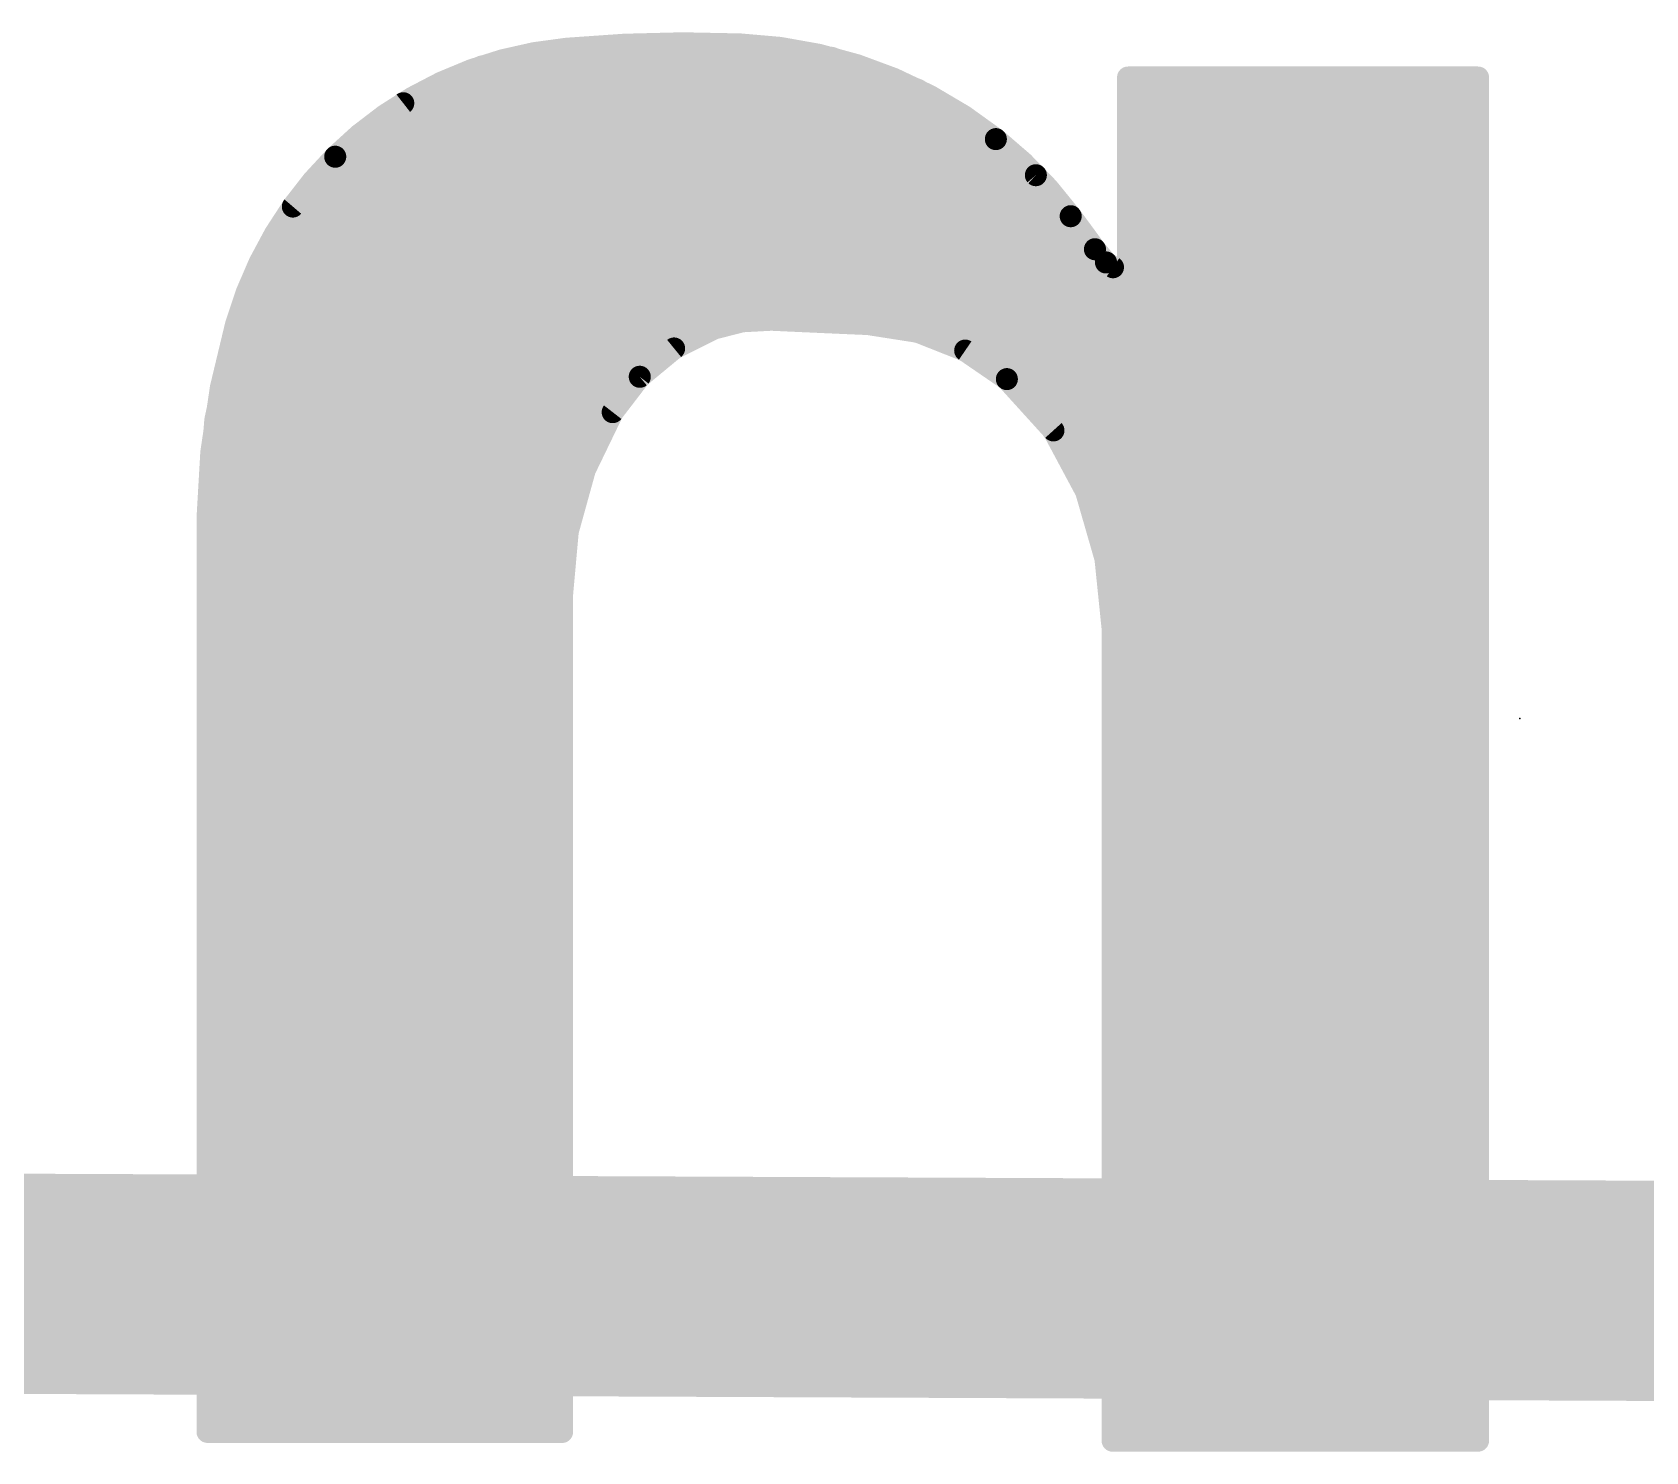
# Model space of a CAD drawing. Extents: x -28 to 79, y -23 to 28.
# Drawn here: x 9.714 to 11.575, y 10.584 to 12.221 of the extents above; entities that cross this region are included whole.
import ezdxf

# ---------------------------------------------------------------- set-up
doc = ezdxf.new("R2010")
doc.units = 0
for name, color, linetype in [('1', 12, 'CONTINUOUS'), ('22', 53, 'CONTINUOUS'), ('23', 53, 'CONTINUOUS')]:
    doc.layers.add(name, color=color, linetype=linetype)

msp = doc.modelspace()

# ---------------------------------------------------------------- linework, layer by layer
at = {"layer": '1', "const_width": 0.254}
msp.add_lwpolyline([(20.83, 10.73), (5.715, 10.795)], dxfattribs=at)
at = {"layer": '22'}
for points, const_width in [([(10.3302, 12.2022, 0.1741), (10.0635, 12.0777)], 0.0254), ([(10.5308, 12.2072, 0.0335), (10.3302, 12.2022)], 0.0254), ([(10.33, 12.2085, 1), (10.3304, 12.1959)], 0.0127), ([(10.3296, 12.2085, 1), (10.3308, 12.1959)], 0.0127), ([(10.3315, 12.196, 1), (10.3289, 12.2084)], 0.0127), ([(10.3308, 12.1959, 1), (10.3296, 12.2085)], 0.0127), ([(10.5317, 12.2135, 1), (10.5299, 12.2009)], 0.0127), ([(10.8255, 12.098, 0.1577), (10.5308, 12.2072)], 0.0254), ([(10.5311, 12.2135, 1), (10.5305, 12.2009)], 0.0127), ([(10.5305, 12.2009, 1), (10.5311, 12.2135)], 0.0127), ([(10.531, 12.2009, 1), (10.5306, 12.2135)], 0.0127), ([(10.2312, 12.1879, 1), (10.2338, 12.1755)], 0.0127), ([(10.2352, 12.1759, 1), (10.2298, 12.1874)], 0.0127), ([(10.2816, 12.1983, 1), (10.2816, 12.1857)], 0.0127), ([(10.6382, 12.1977, 1), (10.6338, 12.1858)], 0.0127), ([(10.634, 12.1857, 1), (10.634, 12.1983)], 0.0127), ([(10.635, 12.1854, 1), (10.6369, 12.198)], 0.0127), ([(10.2002, 12.173, 1), (10.2002, 12.1603)], 0.0127), ([(10.7037, 12.1603, 1), (10.7037, 12.173)], 0.0127), ([(10.9779, 12.173, 1), (10.9779, 12.1603)], 0.0127), ([(10.9779, 12.1754, 1), (10.9779, 12.1628)], 0.0127), ([(10.9842, 12.1691, 1), (10.9716, 12.1691)], 0.0127), ([(10.9779, 12.1754, 1), (10.9779, 12.1628)], 0.0127), ([(10.9842, 12.1691, 1), (10.9716, 12.1691)], 0.0127), ([(11.388, 12.1691, 1), (11.3754, 12.1691)], 0.0127), ([(11.388, 12.1691, 1), (11.3754, 12.1691)], 0.0127), ([(11.3817, 12.1628, 1), (11.3817, 12.1754)], 0.0127), ([(11.3817, 12.1628, 1), (11.3817, 12.1754)], 0.0127), ([(11.3817, 12.1603, 1), (11.3817, 12.173)], 0.0127), ([(10.1458, 12.1476, 1), (10.1458, 12.1349)], 0.0127), ([(10.739, 12.1601, 1), (10.7322, 12.1494)], 0.0127), ([(10.7334, 12.1488, 1), (10.7378, 12.1607)], 0.0127), ([(10.7571, 12.1349, 1), (10.7571, 12.1476)], 0.0127), ([(10.9779, 12.1476, 1), (10.9779, 12.1349)], 0.0127), ([(11.3817, 12.1349, 1), (11.3817, 12.1476)], 0.0127), ([(10.1393, 12.1452, 1), (10.1447, 12.1337)], 0.0127), ([(10.1459, 12.1344, 1), (10.1381, 12.1444)], 0.0127), ([(10.1119, 12.1221, 1), (10.1119, 12.1095)], 0.0127), ([(10.7973, 12.1095, 1), (10.7973, 12.1221)], 0.0127), ([(10.9779, 12.1221, 1), (10.9779, 12.1095)], 0.0127), ([(11.3817, 12.1095, 1), (11.3817, 12.1221)], 0.0127), ([(10.0796, 12.0968, 1), (10.0796, 12.0841)], 0.0127), ([(10.8298, 12.1027, 1), (10.8212, 12.0933)], 0.0127), ([(10.9118, 12.0091, 0.0664), (10.8255, 12.098)], 0.0254), ([(10.8294, 12.103, 1), (10.8216, 12.093)], 0.0127), ([(10.8216, 12.093, 1), (10.8294, 12.103)], 0.0127), ([(10.8221, 12.0926, 1), (10.8289, 12.1034)], 0.0127), ([(10.8339, 12.0841, 1), (10.8339, 12.0968)], 0.0127), ([(10.9779, 12.0968, 1), (10.9779, 12.0841)], 0.0127), ([(11.3817, 12.0841, 1), (11.3817, 12.0968)], 0.0127), ([(10.0635, 12.0777, 0.1281), (9.9492, 11.8847)], 0.0254), ([(10.0596, 12.0827, 1), (10.0674, 12.0727)], 0.0127), ([(10.059, 12.0822, 1), (10.068, 12.0732)], 0.0127), ([(10.0683, 12.0736, 1), (10.0587, 12.0818)], 0.0127), ([(10.068, 12.0732, 1), (10.059, 12.0822)], 0.0127), ([(10.0527, 12.0714, 1), (10.0527, 12.0587)], 0.0127), ([(10.8621, 12.0587, 1), (10.8621, 12.0714)], 0.0127), ([(10.8764, 12.0605, 1), (10.8668, 12.0523)], 0.0127), ([(10.8673, 12.0517, 1), (10.8759, 12.0611)], 0.0127), ([(10.9779, 12.0714, 1), (10.9779, 12.0587)], 0.0127), ([(11.3817, 12.0587, 1), (11.3817, 12.0714)], 0.0127), ([(10.0311, 12.0459, 1), (10.0311, 12.0333)], 0.0127), ([(10.8859, 12.0333, 1), (10.8859, 12.0459)], 0.0127), ([(10.9779, 12.0459, 1), (10.9779, 12.0333)], 0.0127), ([(11.3817, 12.0333, 1), (11.3817, 12.0459)], 0.0127), ([(10.0111, 12.0206, 1), (10.0111, 12.0079)], 0.0127), ([(10.0098, 12.0243, 1), (10.0194, 12.0161)], 0.0127), ([(10.0201, 12.0169, 1), (10.0091, 12.0234)], 0.0127), ([(10.9075, 12.0079, 1), (10.9075, 12.0206)], 0.0127), ([(10.9779, 12.0206, 1), (10.9779, 12.0079)], 0.0127), ([(11.3817, 12.0079, 1), (11.3817, 12.0206)], 0.0127), ([(10.9169, 12.0129, 1), (10.9067, 12.0053)], 0.0127), ([(10.9398, 11.971, 0.0022), (10.9118, 12.0091)], 0.0254), ([(10.9169, 12.0129, 1), (10.9067, 12.0053)], 0.0127), ([(10.9067, 12.0053, 1), (10.9169, 12.0129)], 0.0127), ([(10.907, 12.005, 1), (10.9166, 12.0132)], 0.0127), ([(9.996, 11.9952, 1), (9.996, 11.9825)], 0.0127), ([(10.9267, 11.9825, 1), (10.9267, 11.9952)], 0.0127), ([(10.9779, 11.9952, 1), (10.9779, 11.9825)], 0.0127), ([(11.3817, 11.9825, 1), (11.3817, 11.9952)], 0.0127), ([(9.9821, 11.953, 1), (9.9702, 11.9575)], 0.0127), ([(9.981, 11.9697, 1), (9.981, 11.9571)], 0.0127), ([(10.9447, 11.9751, 1), (10.9349, 11.9669)], 0.0127), ([(10.9398, 11.971, 0.0333), (10.9525, 11.9558)], 0.0254), ([(10.9449, 11.9747, 1), (10.9347, 11.9673)], 0.0127), ([(10.9347, 11.9672, 1), (10.9449, 11.9748)], 0.0127), ([(10.9347, 11.9673, 1), (10.9449, 11.9747)], 0.0127), ([(10.9462, 11.9571, 1), (10.9462, 11.9697)], 0.0127), ([(10.9561, 11.961, 1), (10.9489, 11.9506)], 0.0127), ([(10.9525, 11.9558, 0.205), (10.9703, 11.9482)], 0.0254), ([(10.9571, 11.9602, 1), (10.9479, 11.9514)], 0.0127), ([(10.9476, 11.9517, 1), (10.9574, 11.9599)], 0.0127), ([(10.9479, 11.9514, 1), (10.9571, 11.9602)], 0.0127), ([(10.9779, 11.9697, 1), (10.9779, 11.9571)], 0.0127), ([(11.3817, 11.9571, 1), (11.3817, 11.9697)], 0.0127), ([(9.9696, 11.9444, 1), (9.9696, 11.9317)], 0.0127), ([(9.9707, 11.9585, 1), (9.9816, 11.952)], 0.0127), ([(10.9619, 11.9564, 1), (10.9594, 11.944)], 0.0127), ([(10.957, 11.945, 1), (10.9642, 11.9554)], 0.0127), ([(10.9703, 11.9545, 1), (10.9703, 11.9419)], 0.0127), ([(10.9703, 11.9545, 1), (10.9703, 11.9419)], 0.0127), ([(10.969, 11.942, 1), (10.9716, 11.9544)], 0.0127), ([(10.9703, 11.9419, 1), (10.9703, 11.9545)], 0.0127), ([(10.9716, 11.9482, 1), (10.9842, 11.9482)], 0.0127), ([(10.9716, 11.9482, 1), (10.9842, 11.9482)], 0.0127), ([(10.9779, 11.9419, 1), (10.9779, 11.9545)], 0.0127), ([(10.9779, 11.9419, 1), (10.9779, 11.9545)], 0.0127), ([(11.3817, 11.9317, 1), (11.3817, 11.9444)], 0.0127), ([(9.9599, 11.919, 1), (9.9599, 11.9063)], 0.0127), ([(11.3817, 11.9063, 1), (11.3817, 11.919)], 0.0127), ([(9.9492, 11.8847, 0.0668), (9.9162, 11.6611)], 0.0254), ([(9.9433, 11.887, 1), (9.9551, 11.8824)], 0.0127), ([(9.9431, 11.8865, 1), (9.9553, 11.8829)], 0.0127), ([(9.9554, 11.8834, 1), (9.943, 11.886)], 0.0127), ([(9.9553, 11.8829, 1), (9.9431, 11.8865)], 0.0127), ([(9.9502, 11.8935, 1), (9.9502, 11.8809)], 0.0127), ([(10.5004, 11.8796, 0.1719), (10.3835, 11.7831)], 0.0254), ([(10.4988, 11.8858, 1), (10.502, 11.8734)], 0.0127), ([(10.5664, 11.8897, 0.0992), (10.5004, 11.8796)], 0.0254), ([(10.4982, 11.8856, 1), (10.5026, 11.8736)], 0.0127), ([(10.5032, 11.8739, 1), (10.4976, 11.8853)], 0.0127), ([(10.5026, 11.8736, 1), (10.4982, 11.8856)], 0.0127), ([(10.5326, 11.8943, 1), (10.5332, 11.8816)], 0.0127), ([(10.5301, 11.8809, 1), (10.5301, 11.8935)], 0.0127), ([(10.5345, 11.8818, 1), (10.5313, 11.8941)], 0.0127), ([(10.5667, 11.896, 1), (10.5661, 11.8834)], 0.0127), ([(10.5664, 11.8897, 0.0006), (10.6782, 11.8847)], 0.0254), ([(10.5667, 11.896, 1), (10.5661, 11.8834)], 0.0127), ([(10.5667, 11.8834, 1), (10.5661, 11.896)], 0.0127), ([(10.5661, 11.8834, 1), (10.5667, 11.896)], 0.0127), ([(10.6223, 11.8935, 1), (10.6223, 11.8809)], 0.0127), ([(10.6792, 11.891, 1), (10.6772, 11.8784)], 0.0127), ([(10.8382, 11.8212, 0.1688), (10.6782, 11.8847)], 0.0254), ([(10.6785, 11.891, 1), (10.6779, 11.8784)], 0.0127), ([(10.6779, 11.8784, 1), (10.6785, 11.891)], 0.0127), ([(10.6779, 11.8784, 1), (10.6785, 11.891)], 0.0127), ([(11.3817, 11.8809, 1), (11.3817, 11.8935)], 0.0127), ([(9.9442, 11.8681, 1), (9.9442, 11.8555)], 0.0127), ([(10.4647, 11.8555, 1), (10.4647, 11.8681)], 0.0127), ([(10.7382, 11.8816, 1), (10.7335, 11.8698)], 0.0127), ([(10.7349, 11.8694, 1), (10.7368, 11.882)], 0.0127), ([(10.7709, 11.8681, 1), (10.7709, 11.8555)], 0.0127), ([(11.3817, 11.8555, 1), (11.3817, 11.8681)], 0.0127), ([(10.4516, 11.8623, 1), (10.4572, 11.851)], 0.0127), ([(10.4584, 11.8517, 1), (10.4504, 11.8615)], 0.0127), ([(10.7937, 11.8594, 1), (10.7865, 11.8489)], 0.0127), ([(10.7877, 11.8483, 1), (10.7924, 11.8601)], 0.0127), ([(9.9387, 11.8428, 1), (9.9387, 11.8301)], 0.0127), ([(10.4198, 11.82, 1), (10.4097, 11.8278)], 0.0127), ([(10.4299, 11.8301, 1), (10.4299, 11.8428)], 0.0127), ([(10.816, 11.8428, 1), (10.816, 11.8301)], 0.0127), ([(11.3817, 11.8301, 1), (11.3817, 11.8428)], 0.0127), ([(9.9332, 11.8173, 1), (9.9332, 11.8047)], 0.0127), ([(10.4049, 11.8047, 1), (10.4049, 11.8173)], 0.0127), ([(10.4107, 11.8288, 1), (10.4188, 11.819)], 0.0127), ([(10.8429, 11.8255, 1), (10.8335, 11.8169)], 0.0127), ([(10.9296, 11.6916, 0.1229), (10.8382, 11.8212)], 0.0254), ([(10.8423, 11.826, 1), (10.8341, 11.8164)], 0.0127), ([(10.8341, 11.8164, 1), (10.8423, 11.826)], 0.0127), ([(10.8346, 11.816, 1), (10.8418, 11.8264)], 0.0127), ([(10.8474, 11.8173, 1), (10.8474, 11.8047)], 0.0127), ([(11.3817, 11.8047, 1), (11.3817, 11.8173)], 0.0127), ([(9.919, 11.7753, 1), (9.9314, 11.7727)], 0.0127), ([(9.9316, 11.7735, 1), (9.9189, 11.7745)], 0.0127), ([(9.9277, 11.7919, 1), (9.9277, 11.7793)], 0.0127), ([(10.3835, 11.7831, 0.136), (10.3251, 11.5722)], 0.0254), ([(10.3785, 11.787, 1), (10.3885, 11.7792)], 0.0127), ([(10.3781, 11.7864, 1), (10.3889, 11.7798)], 0.0127), ([(10.3892, 11.7803, 1), (10.3778, 11.7859)], 0.0127), ([(10.3889, 11.7798, 1), (10.3781, 11.7864)], 0.0127), ([(10.3854, 11.7793, 1), (10.3854, 11.7919)], 0.0127), ([(10.8705, 11.7919, 1), (10.8705, 11.7793)], 0.0127), ([(11.3817, 11.7793, 1), (11.3817, 11.7919)], 0.0127), ([(9.9241, 11.7666, 1), (9.9241, 11.7539)], 0.0127), ([(10.3724, 11.7539, 1), (10.3724, 11.7666)], 0.0127), ([(10.8975, 11.765, 1), (10.8863, 11.759)], 0.0127), ([(10.8928, 11.7666, 1), (10.8928, 11.7539)], 0.0127), ([(10.8872, 11.7578, 1), (10.8966, 11.7663)], 0.0127), ([(11.3817, 11.7539, 1), (11.3817, 11.7666)], 0.0127), ([(9.9221, 11.7411, 1), (9.9221, 11.7285)], 0.0127), ([(10.3601, 11.7285, 1), (10.3601, 11.7411)], 0.0127), ([(10.9064, 11.7411, 1), (10.9064, 11.7285)], 0.0127), ([(11.3817, 11.7285, 1), (11.3817, 11.7411)], 0.0127), ([(10.3457, 11.7195, 1), (10.3571, 11.7139)], 0.0127), ([(10.3575, 11.715, 1), (10.3453, 11.7184)], 0.0127), ([(9.9201, 11.7157, 1), (9.9201, 11.7031)], 0.0127), ([(10.3494, 11.7031, 1), (10.3494, 11.7157)], 0.0127), ([(10.9201, 11.7157, 1), (10.9201, 11.7031)], 0.0127), ([(11.3817, 11.7031, 1), (11.3817, 11.7157)], 0.0127), ([(9.918, 11.6904, 1), (9.918, 11.6777)], 0.0127), ([(10.3423, 11.6777, 1), (10.3423, 11.6904)], 0.0127), ([(10.9357, 11.6934, 1), (10.9235, 11.6898)], 0.0127), ([(10.9601, 11.5341, 0.0895), (10.9296, 11.6916)], 0.0254), ([(10.9355, 11.6939, 1), (10.9237, 11.6893)], 0.0127), ([(10.9237, 11.6893, 1), (10.9355, 11.6939)], 0.0127), ([(10.924, 11.6886, 1), (10.9352, 11.6946)], 0.0127), ([(10.9318, 11.6904, 1), (10.9318, 11.6777)], 0.0127), ([(11.3817, 11.6777, 1), (11.3817, 11.6904)], 0.0127), ([(9.9225, 11.6611, 1), (9.9099, 11.6611)], 0.0127), ([(9.9225, 11.6611, 1), (9.9099, 11.6611)], 0.0127), ([(9.9162, 11.6649, 1), (9.9162, 11.6523)], 0.0127), ([(10.3353, 11.6523, 1), (10.3353, 11.6649)], 0.0127), ([(10.9391, 11.6649, 1), (10.9391, 11.6523)], 0.0127), ([(11.3817, 11.6523, 1), (11.3817, 11.6649)], 0.0127), ([(9.9099, 11.6616, 1), (9.9225, 11.6606)], 0.0127), ([(9.9099, 11.6612, 1), (9.9225, 11.661)], 0.0127), ([(10.3256, 11.6473, 1), (10.3378, 11.6439)], 0.0127), ([(10.338, 11.6451, 1), (10.3254, 11.6462)], 0.0127), ([(9.9162, 11.6395, 1), (9.9162, 11.6269)], 0.0127), ([(10.3306, 11.6269, 1), (10.3306, 11.6395)], 0.0127), ([(10.9464, 11.6395, 1), (10.9464, 11.6269)], 0.0127), ([(11.3817, 11.6269, 1), (11.3817, 11.6395)], 0.0127), ([(9.9162, 11.6142, 1), (9.9162, 11.6015)], 0.0127), ([(10.3283, 11.6015, 1), (10.3283, 11.6142)], 0.0127), ([(10.9582, 11.6149, 1), (10.9456, 11.6136)], 0.0127), ([(10.9458, 11.6125, 1), (10.958, 11.616)], 0.0127), ([(10.9526, 11.6142, 1), (10.9526, 11.6015)], 0.0127), ([(11.3817, 11.6015, 1), (11.3817, 11.6142)], 0.0127), ([(9.9162, 11.5887, 1), (9.9162, 11.5761)], 0.0127), ([(10.326, 11.5761, 1), (10.326, 11.5887)], 0.0127), ([(10.9551, 11.5887, 1), (10.9551, 11.5761)], 0.0127), ([(11.3817, 11.5761, 1), (11.3817, 11.5887)], 0.0127), ([(10.3188, 11.5728, 1), (10.3314, 11.5716)], 0.0127), ([(10.3315, 11.5722, 1), (10.3188, 11.5722)], 0.0127), ([(10.3315, 11.5722, 1), (10.3188, 11.5722)], 0.0127), ([(10.3188, 11.5722, 1), (10.3314, 11.5722)], 0.0127), ([(9.9162, 11.5633, 1), (9.9162, 11.5507)], 0.0127), ([(10.3251, 11.5507, 1), (10.3251, 11.5633)], 0.0127), ([(10.9578, 11.5633, 1), (10.9578, 11.5507)], 0.0127), ([(11.3817, 11.5507, 1), (11.3817, 11.5633)], 0.0127), ([(9.9162, 11.538, 1), (9.9162, 11.5253)], 0.0127), ([(10.3251, 11.5253, 1), (10.3251, 11.538)], 0.0127), ([(10.9665, 11.5341, 1), (10.9538, 11.5341)], 0.0127), ([(10.9601, 11.4656, 0.0064), (10.9601, 11.5341)], 0.0254), ([(10.9664, 11.5342, 1), (10.9538, 11.534)], 0.0127), ([(10.9601, 11.538, 1), (10.9601, 11.5253)], 0.0127), ([(10.9538, 11.5335, 1), (10.9664, 11.5347)], 0.0127), ([(10.9538, 11.534, 1), (10.9664, 11.5342)], 0.0127), ([(11.3817, 11.5253, 1), (11.3817, 11.538)], 0.0127), ([(9.9162, 11.5125, 1), (9.9162, 11.4999)], 0.0127), ([(10.3251, 11.4999, 1), (10.3251, 11.5125)], 0.0127), ([(10.9601, 11.5125, 1), (10.9601, 11.4999)], 0.0127), ([(11.3817, 11.4999, 1), (11.3817, 11.5125)], 0.0127), ([(9.9162, 11.4871, 1), (9.9162, 11.4745)], 0.0127), ([(10.3251, 11.4745, 1), (10.3251, 11.4871)], 0.0127), ([(10.9601, 11.4871, 1), (10.9601, 11.4745)], 0.0127), ([(11.3817, 11.4745, 1), (11.3817, 11.4871)], 0.0127), ([(9.9162, 11.4618, 1), (9.9162, 11.4491)], 0.0127), ([(10.3251, 11.4491, 1), (10.3251, 11.4618)], 0.0127), ([(10.9665, 11.4656, 1), (10.9538, 11.4656)], 0.0127), ([(10.9538, 11.4657, 1), (10.9664, 11.4655)], 0.0127), ([(10.9601, 11.4618, 1), (10.9601, 11.4491)], 0.0127), ([(11.3817, 11.4491, 1), (11.3817, 11.4618)], 0.0127), ([(9.9162, 11.4363, 1), (9.9162, 11.4237)], 0.0127), ([(10.3251, 11.4237, 1), (10.3251, 11.4363)], 0.0127), ([(10.9601, 11.4363, 1), (10.9601, 11.4237)], 0.0127), ([(11.3817, 11.4237, 1), (11.3817, 11.4363)], 0.0127), ([(9.9162, 11.4109, 1), (9.9162, 11.3983)], 0.0127), ([(10.3251, 11.3983, 1), (10.3251, 11.4109)], 0.0127), ([(10.9601, 11.4109, 1), (10.9601, 11.3983)], 0.0127), ([(11.3817, 11.3983, 1), (11.3817, 11.4109)], 0.0127), ([(9.9162, 11.3856, 1), (9.9162, 11.3729)], 0.0127), ([(10.3251, 11.3729, 1), (10.3251, 11.3856)], 0.0127), ([(10.9601, 11.3856, 1), (10.9601, 11.3729)], 0.0127), ([(11.3817, 11.3729, 1), (11.3817, 11.3856)], 0.0127), ([(9.9162, 11.3601, 1), (9.9162, 11.3475)], 0.0127), ([(10.3251, 11.3475, 1), (10.3251, 11.3601)], 0.0127), ([(10.9601, 11.3601, 1), (10.9601, 11.3475)], 0.0127), ([(11.3817, 11.3475, 1), (11.3817, 11.3601)], 0.0127), ([(9.9162, 11.3347, 1), (9.9162, 11.3221)], 0.0127), ([(10.3251, 11.3221, 1), (10.3251, 11.3347)], 0.0127), ([(10.9601, 11.3347, 1), (10.9601, 11.3221)], 0.0127), ([(11.3817, 11.3221, 1), (11.3817, 11.3347)], 0.0127), ([(9.9162, 11.3094, 1), (9.9162, 11.2967)], 0.0127), ([(10.3251, 11.2967, 1), (10.3251, 11.3094)], 0.0127), ([(10.9601, 11.3094, 1), (10.9601, 11.2967)], 0.0127), ([(11.3817, 11.2967, 1), (11.3817, 11.3094)], 0.0127), ([(9.9162, 11.284, 1), (9.9162, 11.2713)], 0.0127), ([(10.3251, 11.2713, 1), (10.3251, 11.284)], 0.0127), ([(10.9601, 11.284, 1), (10.9601, 11.2713)], 0.0127), ([(11.3817, 11.2713, 1), (11.3817, 11.284)], 0.0127), ([(9.9162, 11.2585, 1), (9.9162, 11.2459)], 0.0127), ([(10.3251, 11.2459, 1), (10.3251, 11.2585)], 0.0127), ([(10.9601, 11.2585, 1), (10.9601, 11.2459)], 0.0127), ([(11.3817, 11.2459, 1), (11.3817, 11.2585)], 0.0127), ([(9.9162, 11.2332, 1), (9.9162, 11.2205)], 0.0127), ([(10.3251, 11.2205, 1), (10.3251, 11.2332)], 0.0127), ([(10.9601, 11.2332, 1), (10.9601, 11.2205)], 0.0127), ([(11.3817, 11.2205, 1), (11.3817, 11.2332)], 0.0127), ([(9.9162, 11.2078, 1), (9.9162, 11.1951)], 0.0127), ([(10.3251, 11.1951, 1), (10.3251, 11.2078)], 0.0127), ([(10.9601, 11.2078, 1), (10.9601, 11.1951)], 0.0127), ([(11.3817, 11.1951, 1), (11.3817, 11.2078)], 0.0127), ([(9.9162, 11.1823, 1), (9.9162, 11.1697)], 0.0127), ([(10.3251, 11.1697, 1), (10.3251, 11.1823)], 0.0127), ([(10.9601, 11.1823, 1), (10.9601, 11.1697)], 0.0127), ([(11.3817, 11.1697, 1), (11.3817, 11.1823)], 0.0127), ([(9.9162, 11.157, 1), (9.9162, 11.1443)], 0.0127), ([(10.3251, 11.1443, 1), (10.3251, 11.157)], 0.0127), ([(10.9601, 11.157, 1), (10.9601, 11.1443)], 0.0127), ([(11.3817, 11.1443, 1), (11.3817, 11.157)], 0.0127), ([(9.9162, 11.1316, 1), (9.9162, 11.1189)], 0.0127), ([(10.3251, 11.1189, 1), (10.3251, 11.1316)], 0.0127), ([(10.9601, 11.1316, 1), (10.9601, 11.1189)], 0.0127), ([(11.3817, 11.1189, 1), (11.3817, 11.1316)], 0.0127), ([(9.9162, 11.1061, 1), (9.9162, 11.0935)], 0.0127), ([(10.3251, 11.0935, 1), (10.3251, 11.1061)], 0.0127), ([(10.9601, 11.1061, 1), (10.9601, 11.0935)], 0.0127), ([(11.3817, 11.0935, 1), (11.3817, 11.1061)], 0.0127), ([(9.9162, 11.0808, 1), (9.9162, 11.0681)], 0.0127), ([(10.3251, 11.0681, 1), (10.3251, 11.0808)], 0.0127), ([(10.9601, 11.0808, 1), (10.9601, 11.0681)], 0.0127), ([(11.3817, 11.0681, 1), (11.3817, 11.0808)], 0.0127), ([(9.9162, 11.0554, 1), (9.9162, 11.0427)], 0.0127), ([(10.3251, 11.0427, 1), (10.3251, 11.0554)], 0.0127), ([(10.9601, 11.0554, 1), (10.9601, 11.0427)], 0.0127), ([(11.3817, 11.0427, 1), (11.3817, 11.0554)], 0.0127), ([(9.9162, 11.0299, 1), (9.9162, 11.0173)], 0.0127), ([(10.3251, 11.0173, 1), (10.3251, 11.0299)], 0.0127), ([(10.9601, 11.0299, 1), (10.9601, 11.0173)], 0.0127), ([(11.3817, 11.0173, 1), (11.3817, 11.0299)], 0.0127), ([(9.9162, 11.0046, 1), (9.9162, 10.9919)], 0.0127), ([(10.3251, 10.9919, 1), (10.3251, 11.0046)], 0.0127), ([(10.9601, 11.0046, 1), (10.9601, 10.9919)], 0.0127), ([(11.3817, 10.9919, 1), (11.3817, 11.0046)], 0.0127), ([(9.9162, 10.9792, 1), (9.9162, 10.9665)], 0.0127), ([(10.3251, 10.9665, 1), (10.3251, 10.9792)], 0.0127), ([(10.9601, 10.9792, 1), (10.9601, 10.9665)], 0.0127), ([(11.3817, 10.9665, 1), (11.3817, 10.9792)], 0.0127), ([(9.9162, 10.9537, 1), (9.9162, 10.9411)], 0.0127), ([(10.3251, 10.9411, 1), (10.3251, 10.9537)], 0.0127), ([(10.9601, 10.9537, 1), (10.9601, 10.9411)], 0.0127), ([(11.3817, 10.9411, 1), (11.3817, 10.9537)], 0.0127), ([(9.9162, 10.9284, 1), (9.9162, 10.9157)], 0.0127), ([(10.3251, 10.9157, 1), (10.3251, 10.9284)], 0.0127), ([(10.9601, 10.9284, 1), (10.9601, 10.9157)], 0.0127), ([(11.3817, 10.9157, 1), (11.3817, 10.9284)], 0.0127), ([(9.9162, 10.903, 1), (9.9162, 10.8903)], 0.0127), ([(10.3251, 10.8903, 1), (10.3251, 10.903)], 0.0127), ([(10.9601, 10.903, 1), (10.9601, 10.8903)], 0.0127), ([(11.3817, 10.8903, 1), (11.3817, 10.903)], 0.0127), ([(9.9162, 10.8775, 1), (9.9162, 10.8649)], 0.0127), ([(10.3251, 10.8649, 1), (10.3251, 10.8775)], 0.0127), ([(10.9601, 10.8775, 1), (10.9601, 10.8649)], 0.0127), ([(11.3817, 10.8649, 1), (11.3817, 10.8775)], 0.0127), ([(9.9162, 10.8521, 1), (9.9162, 10.8395)], 0.0127), ([(10.3251, 10.8395, 1), (10.3251, 10.8521)], 0.0127), ([(10.9601, 10.8521, 1), (10.9601, 10.8395)], 0.0127), ([(11.3817, 10.8395, 1), (11.3817, 10.8521)], 0.0127), ([(9.9162, 10.8268, 1), (9.9162, 10.8141)], 0.0127), ([(10.3251, 10.8141, 1), (10.3251, 10.8268)], 0.0127), ([(10.9601, 10.8268, 1), (10.9601, 10.8141)], 0.0127), ([(11.3817, 10.8141, 1), (11.3817, 10.8268)], 0.0127), ([(9.9162, 10.8013, 1), (9.9162, 10.7887)], 0.0127), ([(10.3251, 10.7887, 1), (10.3251, 10.8013)], 0.0127), ([(10.9601, 10.8013, 1), (10.9601, 10.7887)], 0.0127), ([(11.3817, 10.7887, 1), (11.3817, 10.8013)], 0.0127), ([(9.9162, 10.7759, 1), (9.9162, 10.7633)], 0.0127), ([(10.3251, 10.7633, 1), (10.3251, 10.7759)], 0.0127), ([(10.9601, 10.7759, 1), (10.9601, 10.7633)], 0.0127), ([(11.3817, 10.7633, 1), (11.3817, 10.7759)], 0.0127), ([(9.9162, 10.7506, 1), (9.9162, 10.7379)], 0.0127), ([(10.3251, 10.7379, 1), (10.3251, 10.7506)], 0.0127), ([(10.9601, 10.7506, 1), (10.9601, 10.7379)], 0.0127), ([(11.3817, 10.7379, 1), (11.3817, 10.7506)], 0.0127), ([(9.9162, 10.7251, 1), (9.9162, 10.7125)], 0.0127), ([(10.3251, 10.7125, 1), (10.3251, 10.7251)], 0.0127), ([(10.9601, 10.7251, 1), (10.9601, 10.7125)], 0.0127), ([(11.3817, 10.7125, 1), (11.3817, 10.7251)], 0.0127), ([(9.9162, 10.6997, 1), (9.9162, 10.6871)], 0.0127), ([(10.3251, 10.6871, 1), (10.3251, 10.6997)], 0.0127), ([(10.9601, 10.6997, 1), (10.9601, 10.6871)], 0.0127), ([(11.3817, 10.6871, 1), (11.3817, 10.6997)], 0.0127), ([(9.9162, 10.6744, 1), (9.9162, 10.6617)], 0.0127), ([(10.3251, 10.6617, 1), (10.3251, 10.6744)], 0.0127), ([(10.9601, 10.6744, 1), (10.9601, 10.6617)], 0.0127), ([(11.3817, 10.6617, 1), (11.3817, 10.6744)], 0.0127), ([(9.9162, 10.6489, 1), (9.9162, 10.6363)], 0.0127), ([(10.3251, 10.6363, 1), (10.3251, 10.6489)], 0.0127), ([(10.9601, 10.6489, 1), (10.9601, 10.6363)], 0.0127), ([(11.3817, 10.6363, 1), (11.3817, 10.6489)], 0.0127), ([(9.9162, 10.6235, 1), (9.9162, 10.6109)], 0.0127), ([(10.3251, 10.6109, 1), (10.3251, 10.6235)], 0.0127), ([(10.9601, 10.6235, 1), (10.9601, 10.6109)], 0.0127), ([(11.3817, 10.6109, 1), (11.3817, 10.6235)], 0.0127), ([(9.9162, 10.6134, 1), (9.9162, 10.6007)], 0.0127), ([(9.9162, 10.6134, 1), (9.9162, 10.6007)], 0.0127), ([(9.9099, 10.607, 1), (9.9225, 10.607)], 0.0127), ([(9.9099, 10.607, 1), (9.9225, 10.607)], 0.0127), ([(10.3188, 10.607, 1), (10.3315, 10.607)], 0.0127), ([(10.3188, 10.607, 1), (10.3315, 10.607)], 0.0127), ([(10.3251, 10.6007, 1), (10.3251, 10.6134)], 0.0127), ([(10.3251, 10.6007, 1), (10.3251, 10.6134)], 0.0127), ([(10.9601, 10.6032, 1), (10.9601, 10.5906)], 0.0127), ([(10.9601, 10.6032, 1), (10.9601, 10.5906)], 0.0127), ([(11.3817, 10.5906, 1), (11.3817, 10.6032)], 0.0127), ([(11.3817, 10.5906, 1), (11.3817, 10.6032)], 0.0127), ([(10.9538, 10.5969, 1), (10.9665, 10.5969)], 0.0127), ([(10.9538, 10.5969, 1), (10.9665, 10.5969)], 0.0127), ([(11.3754, 10.5969, 1), (11.388, 10.5969)], 0.0127), ([(11.3754, 10.5969, 1), (11.388, 10.5969)], 0.0127)]:
    msp.add_lwpolyline(points, format="xyb", dxfattribs=dict(at, const_width=const_width))
at = {"layer": '22', "const_width": 0.0254}
for points in [[(10.3302, 12.2022), (10.2325, 12.1817)], [(10.5308, 12.2072), (10.3302, 12.2022)], [(10.636, 12.1917), (10.5308, 12.2072)], [(10.2325, 12.1817), (10.142, 12.1394)], [(10.2816, 12.192), (10.634, 12.192)], [(10.7356, 12.1548), (10.636, 12.1917)], [(10.2002, 12.1666), (10.7037, 12.1666)], [(11.3817, 12.1691), (10.9779, 12.1691)], [(10.9779, 12.1691), (10.9779, 11.9482)], [(11.3817, 12.1691), (10.9779, 12.1691)], [(10.9779, 12.1691), (10.9779, 11.9482)], [(10.9779, 12.1666), (11.3817, 12.1666)], [(11.3817, 10.5969), (11.3817, 12.1691)], [(11.3817, 10.5969), (11.3817, 12.1691)], [(10.1458, 12.1412), (10.7571, 12.1412)], [(10.8255, 12.098), (10.7356, 12.1548)], [(10.9779, 12.1412), (11.3817, 12.1412)], [(10.142, 12.1394), (10.0635, 12.0777)], [(10.1119, 12.1158), (10.7973, 12.1158)], [(10.9779, 12.1158), (11.3817, 12.1158)], [(10.0796, 12.0904), (10.8339, 12.0904)], [(10.8716, 12.0564), (10.8255, 12.098)], [(10.9779, 12.0904), (11.3817, 12.0904)], [(10.0635, 12.0777), (10.0146, 12.0202)], [(10.0527, 12.065), (10.8621, 12.065)], [(10.9118, 12.0091), (10.8716, 12.0564)], [(10.9779, 12.065), (11.3817, 12.065)], [(10.0311, 12.0396), (10.8859, 12.0396)], [(10.9779, 12.0396), (11.3817, 12.0396)], [(10.0146, 12.0202), (9.9761, 11.9552)], [(10.0111, 12.0142), (10.9075, 12.0142)], [(10.9779, 12.0142), (11.3817, 12.0142)], [(10.9398, 11.971), (10.9118, 12.0091)], [(9.996, 11.9888), (10.9267, 11.9888)], [(10.9779, 11.9888), (11.3817, 11.9888)], [(9.9761, 11.9552), (9.9492, 11.8847)], [(9.981, 11.9634), (10.9462, 11.9634)], [(10.9525, 11.9558), (10.9398, 11.971)], [(10.9606, 11.9502), (10.9525, 11.9558)], [(10.9779, 11.9634), (11.3817, 11.9634)], [(9.9696, 11.938), (11.3817, 11.938)], [(10.9703, 11.9482), (10.9606, 11.9502)], [(10.9779, 11.9482), (10.9703, 11.9482)], [(10.9779, 11.9482), (10.9703, 11.9482)], [(9.9599, 11.9126), (11.3817, 11.9126)], [(9.9492, 11.8847), (9.9252, 11.774)], [(9.9502, 11.8872), (10.5301, 11.8872)], [(10.4544, 11.8566), (10.5004, 11.8796)], [(10.5004, 11.8796), (10.5329, 11.8879)], [(10.5329, 11.8879), (10.5664, 11.8897)], [(10.5664, 11.8897), (10.6782, 11.8847)], [(10.6223, 11.8872), (11.3817, 11.8872)], [(10.6782, 11.8847), (10.7358, 11.8757)], [(9.9442, 11.8618), (10.4647, 11.8618)], [(10.7358, 11.8757), (10.7901, 11.8542)], [(10.7709, 11.8618), (11.3817, 11.8618)], [(10.4148, 11.8239), (10.4544, 11.8566)], [(10.7901, 11.8542), (10.8382, 11.8212)], [(9.9387, 11.8364), (10.4299, 11.8364)], [(10.3835, 11.7831), (10.4148, 11.8239)], [(10.816, 11.8364), (11.3817, 11.8364)], [(9.9332, 11.811), (10.4049, 11.811)], [(10.8382, 11.8212), (10.8919, 11.762)], [(10.8474, 11.811), (11.3817, 11.811)], [(9.9252, 11.774), (9.9162, 11.6611)], [(9.9277, 11.7856), (10.3854, 11.7856)], [(10.3514, 11.7167), (10.3835, 11.7831)], [(10.8705, 11.7856), (11.3817, 11.7856)], [(9.9241, 11.7602), (10.3724, 11.7602)], [(10.8919, 11.762), (10.9296, 11.6916)], [(10.8928, 11.7602), (11.3817, 11.7602)], [(9.9221, 11.7348), (10.3601, 11.7348)], [(10.9064, 11.7348), (11.3817, 11.7348)], [(10.3317, 11.6456), (10.3514, 11.7167)], [(9.9201, 11.7094), (10.3494, 11.7094)], [(10.9201, 11.7094), (11.3817, 11.7094)], [(9.918, 11.684), (10.3423, 11.684)], [(10.9296, 11.6916), (10.9519, 11.6142)], [(10.9318, 11.684), (11.3817, 11.684)], [(9.9162, 11.6611), (9.9162, 10.607)], [(9.9162, 11.6611), (9.9162, 10.607)], [(9.9162, 11.6586), (10.3353, 11.6586)], [(10.9391, 11.6586), (11.3817, 11.6586)], [(10.3251, 11.5722), (10.3317, 11.6456)], [(9.9162, 11.6332), (10.3306, 11.6332)], [(10.9464, 11.6332), (11.3817, 11.6332)], [(9.9162, 11.6078), (10.3283, 11.6078)], [(10.9519, 11.6142), (10.9601, 11.5341)], [(10.9526, 11.6078), (11.3817, 11.6078)], [(9.9162, 11.5824), (10.326, 11.5824)], [(10.9551, 11.5824), (11.3817, 11.5824)], [(10.3251, 10.607), (10.3251, 11.5722)], [(10.3251, 10.607), (10.3251, 11.5722)], [(9.9162, 11.557), (10.3251, 11.557)], [(10.9578, 11.557), (11.3817, 11.557)], [(9.9162, 11.5316), (10.3251, 11.5316)], [(10.9601, 11.5341), (10.9601, 10.5969)], [(10.9601, 11.5316), (11.3817, 11.5316)], [(9.9162, 11.5062), (10.3251, 11.5062)], [(10.9601, 11.5062), (11.3817, 11.5062)], [(9.9162, 11.4808), (10.3251, 11.4808)], [(10.9601, 11.4808), (11.3817, 11.4808)], [(9.9162, 11.4554), (10.3251, 11.4554)], [(10.9601, 11.4656), (10.9601, 10.5969)], [(10.9601, 11.4554), (11.3817, 11.4554)], [(9.9162, 11.43), (10.3251, 11.43)], [(10.9601, 11.43), (11.3817, 11.43)], [(9.9162, 11.4046), (10.3251, 11.4046)], [(10.9601, 11.4046), (11.3817, 11.4046)], [(9.9162, 11.3792), (10.3251, 11.3792)], [(10.9601, 11.3792), (11.3817, 11.3792)], [(9.9162, 11.3538), (10.3251, 11.3538)], [(10.9601, 11.3538), (11.3817, 11.3538)], [(9.9162, 11.3284), (10.3251, 11.3284)], [(10.9601, 11.3284), (11.3817, 11.3284)], [(9.9162, 11.303), (10.3251, 11.303)], [(10.9601, 11.303), (11.3817, 11.303)], [(9.9162, 11.2776), (10.3251, 11.2776)], [(10.9601, 11.2776), (11.3817, 11.2776)], [(9.9162, 11.2522), (10.3251, 11.2522)], [(10.9601, 11.2522), (11.3817, 11.2522)], [(9.9162, 11.2268), (10.3251, 11.2268)], [(10.9601, 11.2268), (11.3817, 11.2268)], [(9.9162, 11.2014), (10.3251, 11.2014)], [(10.9601, 11.2014), (11.3817, 11.2014)], [(9.9162, 11.176), (10.3251, 11.176)], [(10.9601, 11.176), (11.3817, 11.176)], [(9.9162, 11.1506), (10.3251, 11.1506)], [(10.9601, 11.1506), (11.3817, 11.1506)], [(9.9162, 11.1252), (10.3251, 11.1252)], [(10.9601, 11.1252), (11.3817, 11.1252)], [(9.9162, 11.0998), (10.3251, 11.0998)], [(10.9601, 11.0998), (11.3817, 11.0998)], [(9.9162, 11.0744), (10.3251, 11.0744)], [(10.9601, 11.0744), (11.3817, 11.0744)], [(9.9162, 11.049), (10.3251, 11.049)], [(10.9601, 11.049), (11.3817, 11.049)], [(9.9162, 11.0236), (10.3251, 11.0236)], [(10.9601, 11.0236), (11.3817, 11.0236)], [(9.9162, 10.9982), (10.3251, 10.9982)], [(10.9601, 10.9982), (11.3817, 10.9982)], [(9.9162, 10.9728), (10.3251, 10.9728)], [(10.9601, 10.9728), (11.3817, 10.9728)], [(9.9162, 10.9474), (10.3251, 10.9474)], [(10.9601, 10.9474), (11.3817, 10.9474)], [(9.9162, 10.922), (10.3251, 10.922)], [(10.9601, 10.922), (11.3817, 10.922)], [(9.9162, 10.8966), (10.3251, 10.8966)], [(10.9601, 10.8966), (11.3817, 10.8966)], [(9.9162, 10.8712), (10.3251, 10.8712)], [(10.9601, 10.8712), (11.3817, 10.8712)], [(9.9162, 10.8458), (10.3251, 10.8458)], [(10.9601, 10.8458), (11.3817, 10.8458)], [(9.9162, 10.8204), (10.3251, 10.8204)], [(10.9601, 10.8204), (11.3817, 10.8204)], [(9.9162, 10.795), (10.3251, 10.795)], [(10.9601, 10.795), (11.3817, 10.795)], [(9.9162, 10.7696), (10.3251, 10.7696)], [(10.9601, 10.7696), (11.3817, 10.7696)], [(9.9162, 10.7442), (10.3251, 10.7442)], [(10.9601, 10.7442), (11.3817, 10.7442)], [(9.9162, 10.7188), (10.3251, 10.7188)], [(10.9601, 10.7188), (11.3817, 10.7188)], [(9.9162, 10.6934), (10.3251, 10.6934)], [(10.9601, 10.6934), (11.3817, 10.6934)], [(9.9162, 10.668), (10.3251, 10.668)], [(10.9601, 10.668), (11.3817, 10.668)], [(9.9162, 10.6426), (10.3251, 10.6426)], [(10.9601, 10.6426), (11.3817, 10.6426)], [(9.9162, 10.6172), (10.3251, 10.6172)], [(10.9601, 10.6172), (11.3817, 10.6172)], [(9.9162, 10.607), (10.3251, 10.607)], [(9.9162, 10.607), (10.3251, 10.607)], [(10.9601, 10.5969), (11.3817, 10.5969)], [(10.9601, 10.5969), (11.3817, 10.5969)]]:
    msp.add_lwpolyline(points, dxfattribs=at)
at = {"layer": '23'}
msp.add_point((11.43, 11.43), dxfattribs=at)

doc.saveas('drawing.dxf')
